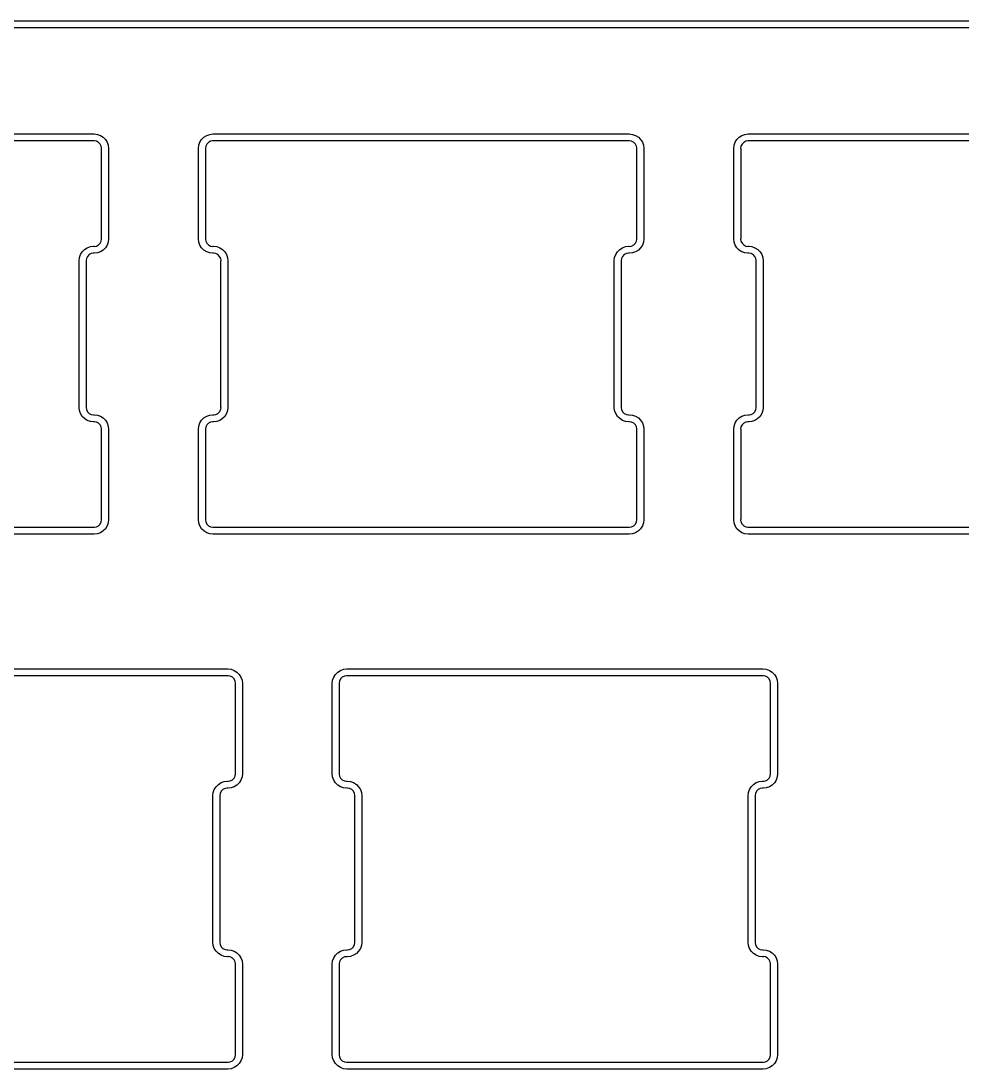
# Model space of a CAD drawing. Extents: x 1.19 to 10.6, y -5.73 to -2.38.
# Drawn here: x 7.96 to 9.279, y -3.952 to -2.482 of the extents above; entities that cross this region are included whole.
import ezdxf

# ---------------------------------------------------------------- set-up
doc = ezdxf.new("R2010")
doc.units = 0
doc.header["$MEASUREMENT"] = 0
doc.layers.add('BLACK', color=7, linetype='CONTINUOUS')

msp = doc.modelspace()

# ---------------------------------------------------------------- linework, layer by layer
at = {"layer": 'BLACK', "linetype": 'CONTINUOUS'}
for p, q in [((1.59252, -2.48209), (10.1988, -2.48209)), ((10.1988, -2.49193), (1.59252, -2.49193)), ((7.47894, -2.64055), (8.0624, -2.64055)), ((8.0624, -2.64055), (8.06691, -2.64106)), ((8.06691, -2.64106), (8.0712, -2.64256)), ((8.0712, -2.64256), (8.07504, -2.64497)), ((8.07504, -2.64497), (8.07825, -2.64819)), ((8.21308, -2.64819), (8.2163, -2.64497)), ((8.2163, -2.64497), (8.22014, -2.64256)), ((8.22014, -2.64256), (8.22443, -2.64106)), ((8.22443, -2.64106), (8.22894, -2.64055)), ((8.22894, -2.64055), (8.22894, -2.64055)), ((8.22894, -2.64055), (8.8124, -2.64055)), ((8.8124, -2.64055), (8.81691, -2.64106)), ((8.81691, -2.64106), (8.8212, -2.64256)), ((8.8212, -2.64256), (8.82504, -2.64497)), ((8.82504, -2.64497), (8.82825, -2.64819)), ((8.96308, -2.64819), (8.9663, -2.64497)), ((8.9663, -2.64497), (8.97014, -2.64256)), ((8.97014, -2.64256), (8.97443, -2.64106)), ((8.97443, -2.64106), (8.97894, -2.64055)), ((8.97894, -2.64055), (8.97894, -2.64055)), ((8.97894, -2.64055), (9.5624, -2.64055)), ((8.0624, -2.65039), (7.47894, -2.65039)), ((8.06271, -2.65031), (8.0624, -2.65039)), ((8.06567, -2.65078), (8.06271, -2.65031)), ((8.06861, -2.65228), (8.06567, -2.65078)), ((8.07095, -2.65462), (8.06861, -2.65228)), ((8.07245, -2.65756), (8.07095, -2.65462)), ((8.0729, -2.6604), (8.07245, -2.65756)), ((8.07825, -2.64819), (8.08067, -2.65203)), ((8.08067, -2.65203), (8.08217, -2.65632)), ((8.08217, -2.65632), (8.08268, -2.66083)), ((8.20866, -2.66083), (8.20917, -2.65632)), ((8.20917, -2.65632), (8.21067, -2.65203)), ((8.21067, -2.65203), (8.21308, -2.64819)), ((8.21889, -2.65756), (8.21842, -2.66052)), ((8.22039, -2.65462), (8.21889, -2.65756)), ((8.22273, -2.65228), (8.22039, -2.65462)), ((8.22567, -2.65078), (8.22273, -2.65228)), ((8.22851, -2.65033), (8.22567, -2.65078)), ((8.22894, -2.65039), (8.22851, -2.65033)), ((8.8124, -2.65039), (8.22894, -2.65039)), ((8.81271, -2.65031), (8.8124, -2.65039)), ((8.81567, -2.65078), (8.81271, -2.65031)), ((8.81861, -2.65228), (8.81567, -2.65078)), ((8.82095, -2.65462), (8.81861, -2.65228)), ((8.82245, -2.65756), (8.82095, -2.65462)), ((8.8229, -2.6604), (8.82245, -2.65756)), ((8.82825, -2.64819), (8.83067, -2.65203)), ((8.83067, -2.65203), (8.83217, -2.65632)), ((8.83217, -2.65632), (8.83268, -2.66083)), ((8.95866, -2.66083), (8.95917, -2.65632)), ((8.95917, -2.65632), (8.96067, -2.65203)), ((8.96067, -2.65203), (8.96308, -2.64819)), ((8.96889, -2.65756), (8.96842, -2.66052)), ((8.97039, -2.65462), (8.96889, -2.65756)), ((8.97273, -2.65228), (8.97039, -2.65462)), ((8.97567, -2.65078), (8.97273, -2.65228)), ((8.97851, -2.65033), (8.97567, -2.65078)), ((8.97894, -2.65039), (8.97851, -2.65033)), ((9.5624, -2.65039), (8.97894, -2.65039)), ((8.07283, -2.66083), (8.0729, -2.6604)), ((8.07283, -2.7876), (8.07283, -2.66083)), ((8.08268, -2.66083), (8.08268, -2.7876)), ((8.20866, -2.7876), (8.20866, -2.66083)), ((8.20866, -2.66083), (8.20866, -2.66083)), ((8.21842, -2.66052), (8.2185, -2.66083)), ((8.2185, -2.66083), (8.2185, -2.66083)), ((8.2185, -2.66083), (8.2185, -2.7876)), ((8.82283, -2.66083), (8.8229, -2.6604)), ((8.82283, -2.7876), (8.82283, -2.66083)), ((8.83268, -2.66083), (8.83268, -2.7876)), ((8.95866, -2.7876), (8.95866, -2.66083)), ((8.95866, -2.66083), (8.95866, -2.66083)), ((8.96842, -2.66052), (8.9685, -2.66083)), ((8.9685, -2.66083), (8.9685, -2.66083)), ((8.9685, -2.66083), (8.9685, -2.7876)), ((8.07095, -2.79381), (8.07245, -2.79086)), ((8.07245, -2.79086), (8.07292, -2.7879)), ((8.07292, -2.7879), (8.07283, -2.7876)), ((8.08268, -2.7876), (8.08217, -2.79211)), ((8.20917, -2.79211), (8.20866, -2.7876)), ((8.2185, -2.7876), (8.21844, -2.78803)), ((8.21844, -2.78803), (8.21889, -2.79086)), ((8.21889, -2.79086), (8.22039, -2.79381)), ((8.82095, -2.79381), (8.82245, -2.79086)), ((8.82245, -2.79086), (8.82292, -2.7879)), ((8.82292, -2.7879), (8.82283, -2.7876)), ((8.83268, -2.7876), (8.83217, -2.79211)), ((8.95917, -2.79211), (8.95866, -2.7876)), ((8.9685, -2.7876), (8.96844, -2.78803)), ((8.96844, -2.78803), (8.96889, -2.79086)), ((8.96889, -2.79086), (8.97039, -2.79381)), ((8.04335, -2.80951), (8.04576, -2.80567)), ((8.04576, -2.80567), (8.04897, -2.80246)), ((8.04897, -2.80246), (8.05282, -2.80004)), ((8.05282, -2.80004), (8.0571, -2.79854)), ((8.0571, -2.79854), (8.06161, -2.79803)), ((8.06161, -2.79803), (8.06161, -2.79803)), ((8.06161, -2.79803), (8.0624, -2.79803)), ((8.0624, -2.79803), (8.06283, -2.79809)), ((8.06283, -2.79809), (8.06567, -2.79764)), ((8.06567, -2.79764), (8.06861, -2.79614)), ((8.0712, -2.80587), (8.06691, -2.80737)), ((8.06861, -2.79614), (8.07095, -2.79381)), ((8.07504, -2.80345), (8.0712, -2.80587)), ((8.07825, -2.80024), (8.07504, -2.80345)), ((8.08067, -2.7964), (8.07825, -2.80024)), ((8.08217, -2.79211), (8.08067, -2.7964)), ((8.21067, -2.7964), (8.20917, -2.79211)), ((8.21308, -2.80024), (8.21067, -2.7964)), ((8.2163, -2.80345), (8.21308, -2.80024)), ((8.22014, -2.80587), (8.2163, -2.80345)), ((8.22443, -2.80737), (8.22014, -2.80587)), ((8.22039, -2.79381), (8.22273, -2.79614)), ((8.22273, -2.79614), (8.22567, -2.79764)), ((8.22567, -2.79764), (8.22863, -2.79811)), ((8.22863, -2.79811), (8.22894, -2.79803)), ((8.22894, -2.79803), (8.22972, -2.79803)), ((8.22972, -2.79803), (8.23424, -2.79854)), ((8.23424, -2.79854), (8.23852, -2.80004)), ((8.23852, -2.80004), (8.24237, -2.80246)), ((8.24237, -2.80246), (8.24558, -2.80567)), ((8.24558, -2.80567), (8.24799, -2.80951)), ((8.79335, -2.80951), (8.79576, -2.80567)), ((8.79576, -2.80567), (8.79897, -2.80246)), ((8.79897, -2.80246), (8.80282, -2.80004)), ((8.80282, -2.80004), (8.8071, -2.79854)), ((8.8071, -2.79854), (8.81161, -2.79803)), ((8.81161, -2.79803), (8.81161, -2.79803)), ((8.81161, -2.79803), (8.8124, -2.79803)), ((8.8124, -2.79803), (8.81283, -2.79809)), ((8.81283, -2.79809), (8.81567, -2.79764)), ((8.81567, -2.79764), (8.81861, -2.79614)), ((8.8212, -2.80587), (8.81691, -2.80737)), ((8.81861, -2.79614), (8.82095, -2.79381)), ((8.82504, -2.80345), (8.8212, -2.80587)), ((8.82825, -2.80024), (8.82504, -2.80345)), ((8.83067, -2.7964), (8.82825, -2.80024)), ((8.83217, -2.79211), (8.83067, -2.7964)), ((8.96067, -2.7964), (8.95917, -2.79211)), ((8.96308, -2.80024), (8.96067, -2.7964)), ((8.9663, -2.80345), (8.96308, -2.80024)), ((8.97014, -2.80587), (8.9663, -2.80345)), ((8.97443, -2.80737), (8.97014, -2.80587)), ((8.97039, -2.79381), (8.97273, -2.79614)), ((8.97273, -2.79614), (8.97567, -2.79764)), ((8.97567, -2.79764), (8.97863, -2.79811)), ((8.97863, -2.79811), (8.97894, -2.79803)), ((8.97894, -2.79803), (8.97972, -2.79803)), ((8.97972, -2.79803), (8.98424, -2.79854)), ((8.98424, -2.79854), (8.98852, -2.80004)), ((8.98852, -2.80004), (8.99237, -2.80246)), ((8.99237, -2.80246), (8.99558, -2.80567)), ((8.99558, -2.80567), (8.99799, -2.80951)), ((8.04134, -2.81831), (8.04185, -2.8138)), ((8.04134, -3.02382), (8.04134, -2.81831)), ((8.04134, -2.81831), (8.04134, -2.81831)), ((8.04185, -2.8138), (8.04335, -2.80951)), ((8.05157, -2.81504), (8.0511, -2.818)), ((8.0511, -2.818), (8.05118, -2.81831)), ((8.05118, -2.81831), (8.05118, -2.81831)), ((8.05118, -2.81831), (8.05118, -3.02382)), ((8.05307, -2.8121), (8.05157, -2.81504)), ((8.05541, -2.80976), (8.05307, -2.8121)), ((8.05835, -2.80826), (8.05541, -2.80976)), ((8.06119, -2.80781), (8.05835, -2.80826)), ((8.06161, -2.80787), (8.06119, -2.80781)), ((8.0624, -2.80787), (8.06161, -2.80787)), ((8.06691, -2.80737), (8.0624, -2.80787)), ((8.0624, -2.80787), (8.0624, -2.80787)), ((8.22894, -2.80787), (8.22443, -2.80737)), ((8.22972, -2.80787), (8.22894, -2.80787)), ((8.23003, -2.80779), (8.22972, -2.80787)), ((8.23299, -2.80826), (8.23003, -2.80779)), ((8.23593, -2.80976), (8.23299, -2.80826)), ((8.23827, -2.8121), (8.23593, -2.80976)), ((8.23977, -2.81504), (8.23827, -2.8121)), ((8.24022, -2.81788), (8.23977, -2.81504)), ((8.24016, -2.81831), (8.24022, -2.81788)), ((8.24016, -3.02382), (8.24016, -2.81831)), ((8.24799, -2.80951), (8.24949, -2.8138)), ((8.24949, -2.8138), (8.25, -2.81831)), ((8.25, -2.81831), (8.25, -3.02382)), ((8.79134, -2.81831), (8.79185, -2.8138)), ((8.79134, -3.02382), (8.79134, -2.81831)), ((8.79134, -2.81831), (8.79134, -2.81831)), ((8.79185, -2.8138), (8.79335, -2.80951)), ((8.80157, -2.81504), (8.8011, -2.818)), ((8.8011, -2.818), (8.80118, -2.81831)), ((8.80118, -2.81831), (8.80118, -2.81831)), ((8.80118, -2.81831), (8.80118, -3.02382)), ((8.80307, -2.8121), (8.80157, -2.81504)), ((8.80541, -2.80976), (8.80307, -2.8121)), ((8.80835, -2.80826), (8.80541, -2.80976)), ((8.81119, -2.80781), (8.80835, -2.80826)), ((8.81161, -2.80787), (8.81119, -2.80781)), ((8.8124, -2.80787), (8.81161, -2.80787)), ((8.81691, -2.80737), (8.8124, -2.80787)), ((8.8124, -2.80787), (8.8124, -2.80787)), ((8.97894, -2.80787), (8.97443, -2.80737)), ((8.97972, -2.80787), (8.97894, -2.80787)), ((8.98003, -2.80779), (8.97972, -2.80787)), ((8.98299, -2.80826), (8.98003, -2.80779)), ((8.98593, -2.80976), (8.98299, -2.80826)), ((8.98827, -2.8121), (8.98593, -2.80976)), ((8.98977, -2.81504), (8.98827, -2.8121)), ((8.99022, -2.81788), (8.98977, -2.81504)), ((8.99016, -2.81831), (8.99022, -2.81788)), ((8.99016, -3.02382), (8.99016, -2.81831)), ((8.99799, -2.80951), (8.99949, -2.8138)), ((8.99949, -2.8138), (9, -2.81831)), ((9, -2.81831), (9, -3.02382)), ((8.04185, -3.02833), (8.04134, -3.02382)), ((8.05118, -3.02382), (8.05112, -3.02425)), ((8.05112, -3.02425), (8.05157, -3.02708)), ((8.05157, -3.02708), (8.05307, -3.03003)), ((8.23827, -3.03003), (8.23977, -3.02708)), ((8.23977, -3.02708), (8.24024, -3.02412)), ((8.24024, -3.02412), (8.24016, -3.02382)), ((8.25, -3.02382), (8.24949, -3.02833)), ((8.79185, -3.02833), (8.79134, -3.02382)), ((8.80118, -3.02382), (8.80112, -3.02425)), ((8.80112, -3.02425), (8.80157, -3.02708)), ((8.80157, -3.02708), (8.80307, -3.03003)), ((8.98827, -3.03003), (8.98977, -3.02708)), ((8.98977, -3.02708), (8.99024, -3.02412)), ((8.99024, -3.02412), (8.99016, -3.02382)), ((9, -3.02382), (8.99949, -3.02833)), ((8.04335, -3.03262), (8.04185, -3.02833)), ((8.04576, -3.03646), (8.04335, -3.03262)), ((8.04897, -3.03967), (8.04576, -3.03646)), ((8.05282, -3.04209), (8.04897, -3.03967)), ((8.05307, -3.03003), (8.05541, -3.03236)), ((8.05541, -3.03236), (8.05835, -3.03387)), ((8.05835, -3.03387), (8.06131, -3.03433)), ((8.06131, -3.03433), (8.06161, -3.03425)), ((8.06161, -3.03425), (8.0624, -3.03425)), ((8.0624, -3.03425), (8.06691, -3.03476)), ((8.06691, -3.03476), (8.0712, -3.03626)), ((8.0712, -3.03626), (8.07504, -3.03868)), ((8.07504, -3.03868), (8.07825, -3.04189)), ((8.21308, -3.04189), (8.2163, -3.03868)), ((8.2163, -3.03868), (8.22014, -3.03626)), ((8.22014, -3.03626), (8.22443, -3.03476)), ((8.22443, -3.03476), (8.22894, -3.03425)), ((8.22894, -3.03425), (8.22894, -3.03425)), ((8.22894, -3.03425), (8.22972, -3.03425)), ((8.22972, -3.03425), (8.23015, -3.03431)), ((8.23015, -3.03431), (8.23299, -3.03387)), ((8.23299, -3.03387), (8.23593, -3.03236)), ((8.23593, -3.03236), (8.23827, -3.03003)), ((8.24237, -3.03967), (8.23852, -3.04209)), ((8.24558, -3.03646), (8.24237, -3.03967)), ((8.24799, -3.03262), (8.24558, -3.03646)), ((8.24949, -3.02833), (8.24799, -3.03262)), ((8.79335, -3.03262), (8.79185, -3.02833)), ((8.79576, -3.03646), (8.79335, -3.03262)), ((8.79897, -3.03967), (8.79576, -3.03646)), ((8.80282, -3.04209), (8.79897, -3.03967)), ((8.80307, -3.03003), (8.80541, -3.03236)), ((8.80541, -3.03236), (8.80835, -3.03387)), ((8.80835, -3.03387), (8.81131, -3.03433)), ((8.81131, -3.03433), (8.81161, -3.03425)), ((8.81161, -3.03425), (8.8124, -3.03425)), ((8.8124, -3.03425), (8.81691, -3.03476)), ((8.81691, -3.03476), (8.8212, -3.03626)), ((8.8212, -3.03626), (8.82504, -3.03868)), ((8.82504, -3.03868), (8.82825, -3.04189)), ((8.96308, -3.04189), (8.9663, -3.03868)), ((8.9663, -3.03868), (8.97014, -3.03626)), ((8.97014, -3.03626), (8.97443, -3.03476)), ((8.97443, -3.03476), (8.97894, -3.03425)), ((8.97894, -3.03425), (8.97894, -3.03425)), ((8.97894, -3.03425), (8.97972, -3.03425)), ((8.97972, -3.03425), (8.98015, -3.03431)), ((8.98015, -3.03431), (8.98299, -3.03387)), ((8.98299, -3.03387), (8.98593, -3.03236)), ((8.98593, -3.03236), (8.98827, -3.03003)), ((8.99237, -3.03967), (8.98852, -3.04209)), ((8.99558, -3.03646), (8.99237, -3.03967)), ((8.99799, -3.03262), (8.99558, -3.03646)), ((8.99949, -3.02833), (8.99799, -3.03262)), ((8.0571, -3.04359), (8.05282, -3.04209)), ((8.06161, -3.04409), (8.0571, -3.04359)), ((8.0624, -3.04409), (8.06161, -3.04409)), ((8.06271, -3.04401), (8.0624, -3.04409)), ((8.06567, -3.04448), (8.06271, -3.04401)), ((8.06861, -3.04598), (8.06567, -3.04448)), ((8.07095, -3.04832), (8.06861, -3.04598)), ((8.07245, -3.05126), (8.07095, -3.04832)), ((8.0729, -3.0541), (8.07245, -3.05126)), ((8.07283, -3.05453), (8.0729, -3.0541)), ((8.07283, -3.1813), (8.07283, -3.05453)), ((8.07825, -3.04189), (8.08067, -3.04573)), ((8.08067, -3.04573), (8.08217, -3.05002)), ((8.08217, -3.05002), (8.08268, -3.05453)), ((8.08268, -3.05453), (8.08268, -3.1813)), ((8.20866, -3.05453), (8.20917, -3.05002)), ((8.20866, -3.1813), (8.20866, -3.05453)), ((8.20866, -3.05453), (8.20866, -3.05453)), ((8.20917, -3.05002), (8.21067, -3.04573)), ((8.21067, -3.04573), (8.21308, -3.04189)), ((8.21889, -3.05126), (8.21842, -3.05422)), ((8.21842, -3.05422), (8.2185, -3.05453)), ((8.2185, -3.05453), (8.2185, -3.05453)), ((8.2185, -3.05453), (8.2185, -3.1813)), ((8.22039, -3.04832), (8.21889, -3.05126)), ((8.22273, -3.04598), (8.22039, -3.04832)), ((8.22567, -3.04448), (8.22273, -3.04598)), ((8.22851, -3.04403), (8.22567, -3.04448)), ((8.22894, -3.04409), (8.22851, -3.04403)), ((8.22972, -3.04409), (8.22894, -3.04409)), ((8.23424, -3.04359), (8.22972, -3.04409)), ((8.22972, -3.04409), (8.22972, -3.04409)), ((8.23852, -3.04209), (8.23424, -3.04359)), ((8.8071, -3.04359), (8.80282, -3.04209)), ((8.81161, -3.04409), (8.8071, -3.04359)), ((8.8124, -3.04409), (8.81161, -3.04409)), ((8.81271, -3.04401), (8.8124, -3.04409)), ((8.81567, -3.04448), (8.81271, -3.04401)), ((8.81861, -3.04598), (8.81567, -3.04448)), ((8.82095, -3.04832), (8.81861, -3.04598)), ((8.82245, -3.05126), (8.82095, -3.04832)), ((8.8229, -3.0541), (8.82245, -3.05126)), ((8.82283, -3.05453), (8.8229, -3.0541)), ((8.82283, -3.1813), (8.82283, -3.05453)), ((8.82825, -3.04189), (8.83067, -3.04573)), ((8.83067, -3.04573), (8.83217, -3.05002)), ((8.83217, -3.05002), (8.83268, -3.05453)), ((8.83268, -3.05453), (8.83268, -3.1813)), ((8.95866, -3.05453), (8.95917, -3.05002)), ((8.95866, -3.1813), (8.95866, -3.05453)), ((8.95866, -3.05453), (8.95866, -3.05453)), ((8.95917, -3.05002), (8.96067, -3.04573)), ((8.96067, -3.04573), (8.96308, -3.04189)), ((8.96889, -3.05126), (8.96842, -3.05422)), ((8.96842, -3.05422), (8.9685, -3.05453)), ((8.9685, -3.05453), (8.9685, -3.05453)), ((8.9685, -3.05453), (8.9685, -3.1813)), ((8.97039, -3.04832), (8.96889, -3.05126)), ((8.97273, -3.04598), (8.97039, -3.04832)), ((8.97567, -3.04448), (8.97273, -3.04598)), ((8.97851, -3.04403), (8.97567, -3.04448)), ((8.97894, -3.04409), (8.97851, -3.04403)), ((8.97972, -3.04409), (8.97894, -3.04409)), ((8.98424, -3.04359), (8.97972, -3.04409)), ((8.97972, -3.04409), (8.97972, -3.04409)), ((8.98852, -3.04209), (8.98424, -3.04359)), ((8.06861, -3.18984), (8.07095, -3.18751)), ((8.07095, -3.18751), (8.07245, -3.18456)), ((8.07245, -3.18456), (8.07292, -3.1816)), ((8.07292, -3.1816), (8.07283, -3.1813)), ((8.08217, -3.18581), (8.08067, -3.1901)), ((8.08268, -3.1813), (8.08217, -3.18581)), ((8.20917, -3.18581), (8.20866, -3.1813)), ((8.21067, -3.1901), (8.20917, -3.18581)), ((8.2185, -3.1813), (8.21844, -3.18173)), ((8.21844, -3.18173), (8.21889, -3.18456)), ((8.21889, -3.18456), (8.22039, -3.18751)), ((8.22039, -3.18751), (8.22273, -3.18984)), ((8.81861, -3.18984), (8.82095, -3.18751)), ((8.82095, -3.18751), (8.82245, -3.18456)), ((8.82245, -3.18456), (8.82292, -3.1816)), ((8.82292, -3.1816), (8.82283, -3.1813)), ((8.83217, -3.18581), (8.83067, -3.1901)), ((8.83268, -3.1813), (8.83217, -3.18581)), ((8.95917, -3.18581), (8.95866, -3.1813)), ((8.96067, -3.1901), (8.95917, -3.18581)), ((8.9685, -3.1813), (8.96844, -3.18173)), ((8.96844, -3.18173), (8.96889, -3.18456)), ((8.96889, -3.18456), (8.97039, -3.18751)), ((8.97039, -3.18751), (8.97273, -3.18984)), ((7.47894, -3.19173), (8.0624, -3.19173)), ((8.0624, -3.20157), (7.47894, -3.20157)), ((8.0624, -3.19173), (8.06283, -3.19179)), ((8.06691, -3.20107), (8.0624, -3.20157)), ((8.0624, -3.20157), (8.0624, -3.20157)), ((8.06283, -3.19179), (8.06567, -3.19135)), ((8.06567, -3.19135), (8.06861, -3.18984)), ((8.0712, -3.19957), (8.06691, -3.20107)), ((8.07504, -3.19715), (8.0712, -3.19957)), ((8.07825, -3.19394), (8.07504, -3.19715)), ((8.08067, -3.1901), (8.07825, -3.19394)), ((8.21308, -3.19394), (8.21067, -3.1901)), ((8.2163, -3.19715), (8.21308, -3.19394)), ((8.22014, -3.19957), (8.2163, -3.19715)), ((8.22443, -3.20107), (8.22014, -3.19957)), ((8.22273, -3.18984), (8.22567, -3.19135)), ((8.22894, -3.20157), (8.22443, -3.20107)), ((8.22567, -3.19135), (8.22863, -3.19181)), ((8.22863, -3.19181), (8.22894, -3.19173)), ((8.22894, -3.19173), (8.8124, -3.19173)), ((8.8124, -3.20157), (8.22894, -3.20157)), ((8.8124, -3.19173), (8.81283, -3.19179)), ((8.81691, -3.20107), (8.8124, -3.20157)), ((8.8124, -3.20157), (8.8124, -3.20157)), ((8.81283, -3.19179), (8.81567, -3.19135)), ((8.81567, -3.19135), (8.81861, -3.18984)), ((8.8212, -3.19957), (8.81691, -3.20107)), ((8.82504, -3.19715), (8.8212, -3.19957)), ((8.82825, -3.19394), (8.82504, -3.19715)), ((8.83067, -3.1901), (8.82825, -3.19394)), ((8.96308, -3.19394), (8.96067, -3.1901)), ((8.9663, -3.19715), (8.96308, -3.19394)), ((8.97014, -3.19957), (8.9663, -3.19715)), ((8.97443, -3.20107), (8.97014, -3.19957)), ((8.97273, -3.18984), (8.97567, -3.19135)), ((8.97894, -3.20157), (8.97443, -3.20107)), ((8.97567, -3.19135), (8.97863, -3.19181)), ((8.97863, -3.19181), (8.97894, -3.19173)), ((8.97894, -3.19173), (9.5624, -3.19173)), ((9.5624, -3.20157), (8.97894, -3.20157)), ((7.66644, -3.39055), (8.2499, -3.39055)), ((8.2499, -3.39055), (8.25441, -3.39106)), ((8.25441, -3.39106), (8.2587, -3.39256)), ((8.2587, -3.39256), (8.26254, -3.39497)), ((8.4038, -3.39497), (8.40764, -3.39256)), ((8.40764, -3.39256), (8.41193, -3.39106)), ((8.41193, -3.39106), (8.41644, -3.39055)), ((8.41644, -3.39055), (8.41644, -3.39055)), ((8.41644, -3.39055), (8.9999, -3.39055)), ((8.9999, -3.39055), (9.00441, -3.39106)), ((9.00441, -3.39106), (9.0087, -3.39256)), ((9.0087, -3.39256), (9.01254, -3.39497)), ((8.2499, -3.40039), (7.66644, -3.40039)), ((8.25021, -3.40031), (8.2499, -3.40039)), ((8.25317, -3.40078), (8.25021, -3.40031)), ((8.25611, -3.40228), (8.25317, -3.40078)), ((8.25845, -3.40462), (8.25611, -3.40228)), ((8.25995, -3.40756), (8.25845, -3.40462)), ((8.2604, -3.4104), (8.25995, -3.40756)), ((8.26254, -3.39497), (8.26575, -3.39819)), ((8.26575, -3.39819), (8.26817, -3.40203)), ((8.26817, -3.40203), (8.26967, -3.40632)), ((8.26967, -3.40632), (8.27018, -3.41083)), ((8.39616, -3.41083), (8.39667, -3.40632)), ((8.39667, -3.40632), (8.39817, -3.40203)), ((8.39817, -3.40203), (8.40058, -3.39819)), ((8.40058, -3.39819), (8.4038, -3.39497)), ((8.40639, -3.40756), (8.40592, -3.41052)), ((8.40789, -3.40462), (8.40639, -3.40756)), ((8.41023, -3.40228), (8.40789, -3.40462)), ((8.41317, -3.40078), (8.41023, -3.40228)), ((8.41601, -3.40033), (8.41317, -3.40078)), ((8.41644, -3.40039), (8.41601, -3.40033)), ((8.9999, -3.40039), (8.41644, -3.40039)), ((9.00021, -3.40031), (8.9999, -3.40039)), ((9.00317, -3.40078), (9.00021, -3.40031)), ((9.00611, -3.40228), (9.00317, -3.40078)), ((9.00845, -3.40462), (9.00611, -3.40228)), ((9.00995, -3.40756), (9.00845, -3.40462)), ((9.0104, -3.4104), (9.00995, -3.40756)), ((9.01254, -3.39497), (9.01575, -3.39819)), ((9.01575, -3.39819), (9.01817, -3.40203)), ((9.01817, -3.40203), (9.01967, -3.40632)), ((9.01967, -3.40632), (9.02018, -3.41083)), ((8.26033, -3.41083), (8.2604, -3.4104)), ((8.26033, -3.5376), (8.26033, -3.41083)), ((8.27018, -3.41083), (8.27018, -3.5376)), ((8.39616, -3.5376), (8.39616, -3.41083)), ((8.39616, -3.41083), (8.39616, -3.41083)), ((8.40592, -3.41052), (8.406, -3.41083)), ((8.406, -3.41083), (8.406, -3.41083)), ((8.406, -3.41083), (8.406, -3.5376)), ((9.01033, -3.41083), (9.0104, -3.4104)), ((9.01033, -3.5376), (9.01033, -3.41083)), ((9.02018, -3.41083), (9.02018, -3.5376)), ((8.25845, -3.54381), (8.25995, -3.54086)), ((8.25995, -3.54086), (8.26042, -3.5379)), ((8.26042, -3.5379), (8.26033, -3.5376)), ((8.27018, -3.5376), (8.26967, -3.54211)), ((8.39667, -3.54211), (8.39616, -3.5376)), ((8.406, -3.5376), (8.40594, -3.53803)), ((8.40594, -3.53803), (8.40639, -3.54086)), ((8.40639, -3.54086), (8.40789, -3.54381)), ((9.00845, -3.54381), (9.00995, -3.54086)), ((9.00995, -3.54086), (9.01042, -3.5379)), ((9.01042, -3.5379), (9.01033, -3.5376)), ((9.02018, -3.5376), (9.01967, -3.54211)), ((8.23085, -3.55951), (8.23326, -3.55567)), ((8.23326, -3.55567), (8.23647, -3.55246)), ((8.23647, -3.55246), (8.24032, -3.55004)), ((8.24032, -3.55004), (8.2446, -3.54854)), ((8.2446, -3.54854), (8.24911, -3.54803)), ((8.24911, -3.54803), (8.24911, -3.54803)), ((8.24911, -3.54803), (8.2499, -3.54803)), ((8.2499, -3.54803), (8.25033, -3.54809)), ((8.25033, -3.54809), (8.25317, -3.54764)), ((8.25317, -3.54764), (8.25611, -3.54614)), ((8.2587, -3.55587), (8.25441, -3.55737)), ((8.25611, -3.54614), (8.25845, -3.54381)), ((8.26254, -3.55345), (8.2587, -3.55587)), ((8.26575, -3.55024), (8.26254, -3.55345)), ((8.26817, -3.5464), (8.26575, -3.55024)), ((8.26967, -3.54211), (8.26817, -3.5464)), ((8.39817, -3.5464), (8.39667, -3.54211)), ((8.40058, -3.55024), (8.39817, -3.5464)), ((8.4038, -3.55345), (8.40058, -3.55024)), ((8.40764, -3.55587), (8.4038, -3.55345)), ((8.41193, -3.55737), (8.40764, -3.55587)), ((8.40789, -3.54381), (8.41023, -3.54614)), ((8.41023, -3.54614), (8.41317, -3.54764)), ((8.41317, -3.54764), (8.41613, -3.54811)), ((8.41613, -3.54811), (8.41644, -3.54803)), ((8.41644, -3.54803), (8.41722, -3.54803)), ((8.41722, -3.54803), (8.42174, -3.54854)), ((8.42174, -3.54854), (8.42602, -3.55004)), ((8.42602, -3.55004), (8.42987, -3.55246)), ((8.42987, -3.55246), (8.43308, -3.55567)), ((8.43308, -3.55567), (8.43549, -3.55951)), ((8.98085, -3.55951), (8.98326, -3.55567)), ((8.98326, -3.55567), (8.98647, -3.55246)), ((8.98647, -3.55246), (8.99032, -3.55004)), ((8.99032, -3.55004), (8.9946, -3.54854)), ((8.9946, -3.54854), (8.99911, -3.54803)), ((8.99911, -3.54803), (8.99911, -3.54803)), ((8.99911, -3.54803), (8.9999, -3.54803)), ((8.9999, -3.54803), (9.00033, -3.54809)), ((9.00033, -3.54809), (9.00317, -3.54764)), ((9.00317, -3.54764), (9.00611, -3.54614)), ((9.0087, -3.55587), (9.00441, -3.55737)), ((9.00611, -3.54614), (9.00845, -3.54381)), ((9.01254, -3.55345), (9.0087, -3.55587)), ((9.01575, -3.55024), (9.01254, -3.55345)), ((9.01817, -3.5464), (9.01575, -3.55024)), ((9.01967, -3.54211), (9.01817, -3.5464)), ((8.22884, -3.56831), (8.22935, -3.5638)), ((8.22884, -3.77382), (8.22884, -3.56831)), ((8.22884, -3.56831), (8.22884, -3.56831)), ((8.22935, -3.5638), (8.23085, -3.55951)), ((8.23907, -3.56504), (8.2386, -3.568)), ((8.2386, -3.568), (8.23868, -3.56831)), ((8.23868, -3.56831), (8.23868, -3.56831)), ((8.23868, -3.56831), (8.23868, -3.77382)), ((8.24057, -3.5621), (8.23907, -3.56504)), ((8.24291, -3.55976), (8.24057, -3.5621)), ((8.24585, -3.55826), (8.24291, -3.55976)), ((8.24869, -3.55781), (8.24585, -3.55826)), ((8.24911, -3.55787), (8.24869, -3.55781)), ((8.2499, -3.55787), (8.24911, -3.55787)), ((8.25441, -3.55737), (8.2499, -3.55787)), ((8.2499, -3.55787), (8.2499, -3.55787)), ((8.41644, -3.55787), (8.41193, -3.55737)), ((8.41722, -3.55787), (8.41644, -3.55787)), ((8.41753, -3.55779), (8.41722, -3.55787)), ((8.42049, -3.55826), (8.41753, -3.55779)), ((8.42343, -3.55976), (8.42049, -3.55826)), ((8.42577, -3.5621), (8.42343, -3.55976)), ((8.42727, -3.56504), (8.42577, -3.5621)), ((8.42772, -3.56788), (8.42727, -3.56504)), ((8.42766, -3.56831), (8.42772, -3.56788)), ((8.42766, -3.77382), (8.42766, -3.56831)), ((8.43549, -3.55951), (8.43699, -3.5638)), ((8.43699, -3.5638), (8.4375, -3.56831)), ((8.4375, -3.56831), (8.4375, -3.77382)), ((8.97884, -3.56831), (8.97935, -3.5638)), ((8.97884, -3.77382), (8.97884, -3.56831)), ((8.97884, -3.56831), (8.97884, -3.56831)), ((8.97935, -3.5638), (8.98085, -3.55951)), ((8.98907, -3.56504), (8.9886, -3.568)), ((8.9886, -3.568), (8.98868, -3.56831)), ((8.98868, -3.56831), (8.98868, -3.56831)), ((8.98868, -3.56831), (8.98868, -3.77382)), ((8.99057, -3.5621), (8.98907, -3.56504)), ((8.99291, -3.55976), (8.99057, -3.5621)), ((8.99585, -3.55826), (8.99291, -3.55976)), ((8.99869, -3.55781), (8.99585, -3.55826)), ((8.99911, -3.55787), (8.99869, -3.55781)), ((8.9999, -3.55787), (8.99911, -3.55787)), ((9.00441, -3.55737), (8.9999, -3.55787)), ((8.9999, -3.55787), (8.9999, -3.55787)), ((8.22935, -3.77833), (8.22884, -3.77382)), ((8.23868, -3.77382), (8.23862, -3.77425)), ((8.23862, -3.77425), (8.23907, -3.77708)), ((8.42727, -3.77708), (8.42774, -3.77412)), ((8.42774, -3.77412), (8.42766, -3.77382)), ((8.4375, -3.77382), (8.43699, -3.77833)), ((8.97935, -3.77833), (8.97884, -3.77382)), ((8.98868, -3.77382), (8.98862, -3.77425)), ((8.98862, -3.77425), (8.98907, -3.77708)), ((8.23085, -3.78262), (8.22935, -3.77833)), ((8.23326, -3.78646), (8.23085, -3.78262)), ((8.23647, -3.78967), (8.23326, -3.78646)), ((8.24032, -3.79209), (8.23647, -3.78967)), ((8.23907, -3.77708), (8.24057, -3.78003)), ((8.24057, -3.78003), (8.24291, -3.78236)), ((8.24291, -3.78236), (8.24585, -3.78387)), ((8.24585, -3.78387), (8.24881, -3.78433)), ((8.24881, -3.78433), (8.24911, -3.78425)), ((8.24911, -3.78425), (8.2499, -3.78425)), ((8.2499, -3.78425), (8.25441, -3.78476)), ((8.25441, -3.78476), (8.2587, -3.78626)), ((8.2587, -3.78626), (8.26254, -3.78868)), ((8.26254, -3.78868), (8.26575, -3.79189)), ((8.40058, -3.79189), (8.4038, -3.78868)), ((8.4038, -3.78868), (8.40764, -3.78626)), ((8.40764, -3.78626), (8.41193, -3.78476)), ((8.41193, -3.78476), (8.41644, -3.78425)), ((8.41644, -3.78425), (8.41644, -3.78425)), ((8.41644, -3.78425), (8.41722, -3.78425)), ((8.41722, -3.78425), (8.41765, -3.78431)), ((8.41765, -3.78431), (8.42049, -3.78387)), ((8.42049, -3.78387), (8.42343, -3.78236)), ((8.42343, -3.78236), (8.42577, -3.78003)), ((8.42577, -3.78003), (8.42727, -3.77708)), ((8.42987, -3.78967), (8.42602, -3.79209)), ((8.43308, -3.78646), (8.42987, -3.78967)), ((8.43549, -3.78262), (8.43308, -3.78646)), ((8.43699, -3.77833), (8.43549, -3.78262)), ((8.98085, -3.78262), (8.97935, -3.77833)), ((8.98326, -3.78646), (8.98085, -3.78262)), ((8.98647, -3.78967), (8.98326, -3.78646)), ((8.99032, -3.79209), (8.98647, -3.78967)), ((8.98907, -3.77708), (8.99057, -3.78003)), ((8.99057, -3.78003), (8.99291, -3.78236)), ((8.99291, -3.78236), (8.99585, -3.78387)), ((8.99585, -3.78387), (8.99881, -3.78433)), ((8.99881, -3.78433), (8.99911, -3.78425)), ((8.99911, -3.78425), (8.9999, -3.78425)), ((8.9999, -3.78425), (9.00441, -3.78476)), ((9.00441, -3.78476), (9.0087, -3.78626)), ((9.0087, -3.78626), (9.01254, -3.78868)), ((9.01254, -3.78868), (9.01575, -3.79189)), ((8.2446, -3.79359), (8.24032, -3.79209)), ((8.24911, -3.79409), (8.2446, -3.79359)), ((8.2499, -3.79409), (8.24911, -3.79409)), ((8.25021, -3.79401), (8.2499, -3.79409)), ((8.25317, -3.79448), (8.25021, -3.79401)), ((8.25611, -3.79598), (8.25317, -3.79448)), ((8.25845, -3.79832), (8.25611, -3.79598)), ((8.25995, -3.80126), (8.25845, -3.79832)), ((8.2604, -3.8041), (8.25995, -3.80126)), ((8.26033, -3.80453), (8.2604, -3.8041)), ((8.26033, -3.9313), (8.26033, -3.80453)), ((8.26575, -3.79189), (8.26817, -3.79573)), ((8.26817, -3.79573), (8.26967, -3.80002)), ((8.26967, -3.80002), (8.27018, -3.80453)), ((8.27018, -3.80453), (8.27018, -3.9313)), ((8.39616, -3.80453), (8.39667, -3.80002)), ((8.39616, -3.9313), (8.39616, -3.80453)), ((8.39616, -3.80453), (8.39616, -3.80453)), ((8.39667, -3.80002), (8.39817, -3.79573)), ((8.39817, -3.79573), (8.40058, -3.79189)), ((8.40639, -3.80126), (8.40592, -3.80422)), ((8.40592, -3.80422), (8.406, -3.80453)), ((8.406, -3.80453), (8.406, -3.80453)), ((8.406, -3.80453), (8.406, -3.9313)), ((8.40789, -3.79832), (8.40639, -3.80126)), ((8.41023, -3.79598), (8.40789, -3.79832)), ((8.41317, -3.79448), (8.41023, -3.79598)), ((8.41601, -3.79403), (8.41317, -3.79448)), ((8.41644, -3.79409), (8.41601, -3.79403)), ((8.41722, -3.79409), (8.41644, -3.79409)), ((8.42174, -3.79359), (8.41722, -3.79409)), ((8.41722, -3.79409), (8.41722, -3.79409)), ((8.42602, -3.79209), (8.42174, -3.79359)), ((8.9946, -3.79359), (8.99032, -3.79209)), ((8.99911, -3.79409), (8.9946, -3.79359)), ((8.9999, -3.79409), (8.99911, -3.79409)), ((9.00021, -3.79401), (8.9999, -3.79409)), ((9.00317, -3.79448), (9.00021, -3.79401)), ((9.00611, -3.79598), (9.00317, -3.79448)), ((9.00845, -3.79832), (9.00611, -3.79598)), ((9.00995, -3.80126), (9.00845, -3.79832)), ((9.0104, -3.8041), (9.00995, -3.80126)), ((9.01033, -3.80453), (9.0104, -3.8041)), ((9.01033, -3.9313), (9.01033, -3.80453)), ((9.01575, -3.79189), (9.01817, -3.79573)), ((9.01817, -3.79573), (9.01967, -3.80002)), ((9.01967, -3.80002), (9.02018, -3.80453)), ((9.02018, -3.80453), (9.02018, -3.9313)), ((8.25611, -3.93984), (8.25845, -3.93751)), ((8.25845, -3.93751), (8.25995, -3.93456)), ((8.25995, -3.93456), (8.26042, -3.9316)), ((8.26042, -3.9316), (8.26033, -3.9313)), ((8.26967, -3.93581), (8.26817, -3.9401)), ((8.27018, -3.9313), (8.26967, -3.93581)), ((8.39667, -3.93581), (8.39616, -3.9313)), ((8.39817, -3.9401), (8.39667, -3.93581)), ((8.406, -3.9313), (8.40594, -3.93173)), ((8.40594, -3.93173), (8.40639, -3.93456)), ((8.40639, -3.93456), (8.40789, -3.93751)), ((8.40789, -3.93751), (8.41023, -3.93984)), ((9.00611, -3.93984), (9.00845, -3.93751)), ((9.00845, -3.93751), (9.00995, -3.93456)), ((9.00995, -3.93456), (9.01042, -3.9316)), ((9.01042, -3.9316), (9.01033, -3.9313)), ((9.01967, -3.93581), (9.01817, -3.9401)), ((9.02018, -3.9313), (9.01967, -3.93581)), ((7.66644, -3.94173), (8.2499, -3.94173)), ((8.2499, -3.95157), (7.66644, -3.95157)), ((8.2499, -3.94173), (8.25033, -3.94179)), ((8.25441, -3.95107), (8.2499, -3.95157)), ((8.2499, -3.95157), (8.2499, -3.95157)), ((8.25033, -3.94179), (8.25317, -3.94135)), ((8.25317, -3.94135), (8.25611, -3.93984)), ((8.2587, -3.94957), (8.25441, -3.95107)), ((8.26254, -3.94715), (8.2587, -3.94957)), ((8.26575, -3.94394), (8.26254, -3.94715)), ((8.26817, -3.9401), (8.26575, -3.94394)), ((8.40058, -3.94394), (8.39817, -3.9401)), ((8.4038, -3.94715), (8.40058, -3.94394)), ((8.40764, -3.94957), (8.4038, -3.94715)), ((8.41193, -3.95107), (8.40764, -3.94957)), ((8.41023, -3.93984), (8.41317, -3.94135)), ((8.41644, -3.95157), (8.41193, -3.95107)), ((8.41317, -3.94135), (8.41613, -3.94181)), ((8.41613, -3.94181), (8.41644, -3.94173)), ((8.41644, -3.94173), (8.9999, -3.94173)), ((8.9999, -3.95157), (8.41644, -3.95157)), ((8.9999, -3.94173), (9.00033, -3.94179)), ((9.00441, -3.95107), (8.9999, -3.95157)), ((8.9999, -3.95157), (8.9999, -3.95157)), ((9.00033, -3.94179), (9.00317, -3.94135)), ((9.00317, -3.94135), (9.00611, -3.93984)), ((9.0087, -3.94957), (9.00441, -3.95107)), ((9.01254, -3.94715), (9.0087, -3.94957)), ((9.01575, -3.94394), (9.01254, -3.94715)), ((9.01817, -3.9401), (9.01575, -3.94394))]:
    msp.add_line(p, q, dxfattribs=at)

doc.saveas('drawing.dxf')
